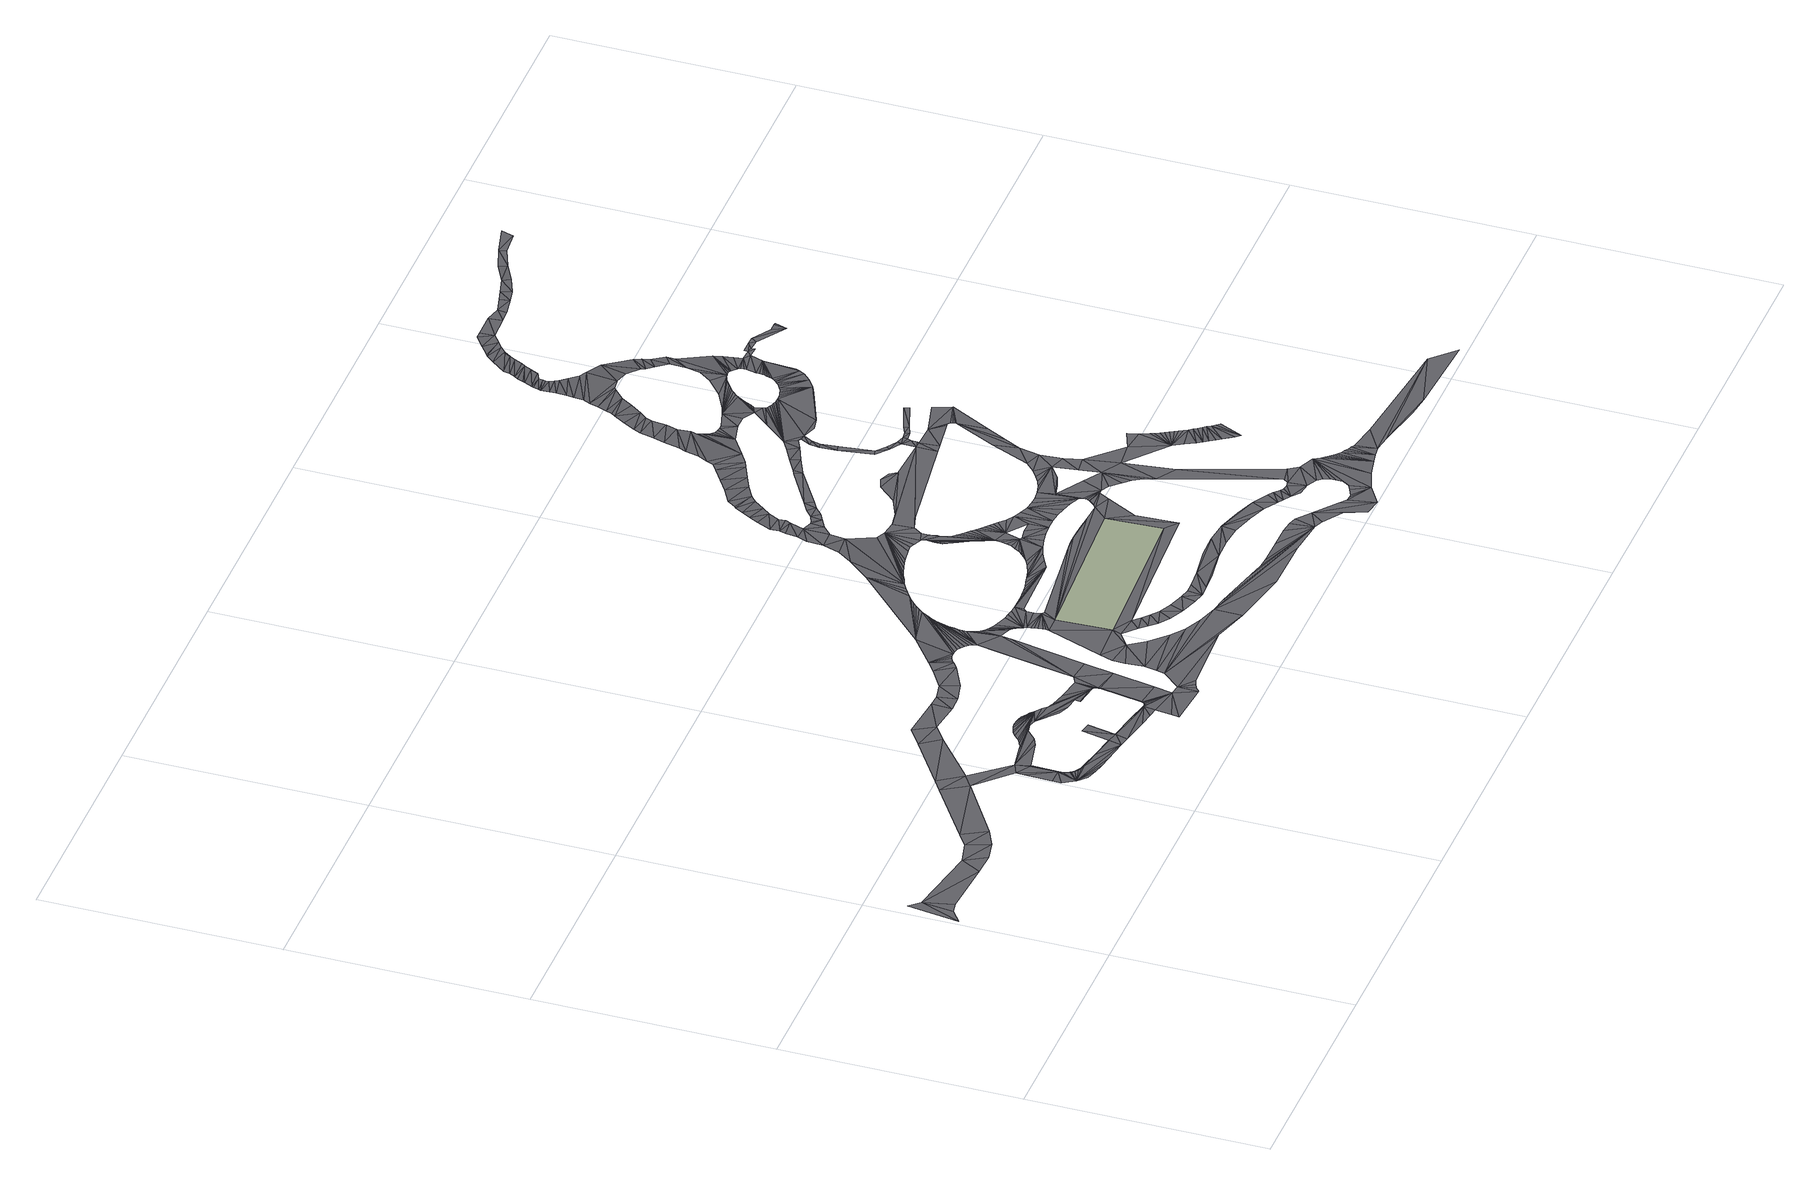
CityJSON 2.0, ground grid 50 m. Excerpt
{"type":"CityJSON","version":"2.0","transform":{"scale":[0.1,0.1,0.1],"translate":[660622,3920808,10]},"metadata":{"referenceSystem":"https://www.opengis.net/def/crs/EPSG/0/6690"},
"CityObjects":{
"road1":{"type":"Road","attributes":{"function":"1","TrackAttribute.adminType":"3"},"geometry":[{"type":"MultiSurface","lod":"3","boundaries":[[[0,1,2]],[[3,2,1]]],"semantics":{"surfaces":[{"type":"TrafficArea","function":"2000"}],"values":[0,0]}}]},
"road2":{"type":"Road","attributes":{"function":"1","TrackAttribute.adminType":"3"},"geometry":[{"type":"MultiSurface","lod":"3","boundaries":[[[4,2,3]]],"semantics":{"surfaces":[{"type":"TrafficArea","function":"2000"}],"values":[0]}}]},
"road3":{"type":"Road","attributes":{"function":"1","TrackAttribute.adminType":"3"},"geometry":[{"type":"MultiSurface","lod":"3","boundaries":[[[4,3,5]],[[3,6,5]],[[6,7,5]],[[7,8,5]],[[8,9,5]],[[10,11,9]],[[11,12,9]],[[12,13,9]],[[13,14,9]],[[14,15,9]],[[15,16,9]],[[16,17,9]],[[17,18,9]],[[18,19,9]],[[19,20,9]],[[20,21,9]],[[21,22,9]],[[5,9,22]],[[23,24,14]],[[24,15,14]]],"semantics":{"surfaces":[{"type":"TrafficArea","function":"2000"}],"values":[0,0,0,0,0,0,0,0,0,0,0,0,0,0,0,0,0,0,0,0]}}]},
"road4":{"type":"Road","attributes":{"function":"1","TrackAttribute.adminType":"3"},"geometry":[{"type":"MultiSurface","lod":"3","boundaries":[[[25,26,21]],[[27,28,25]],[[29,30,27]],[[31,32,29]],[[33,31,4]],[[5,33,34]],[[35,36,5]],[[21,35,22]],[[20,26,21]],[[19,37,20]],[[18,38,19]],[[17,39,18]],[[16,40,17]],[[41,42,16]],[[43,41,15]],[[24,44,43]],[[23,45,24]],[[24,46,23]],[[43,45,24]],[[47,44,43]],[[48,49,47]],[[50,51,48]],[[52,53,50]],[[54,55,52]],[[21,26,56]],[[31,33,32]],[[33,36,32]],[[36,35,32]],[[37,38,26]],[[41,44,42]],[[44,45,42]],[[44,49,45]],[[49,51,45]],[[54,56,57]],[[32,35,30]],[[45,51,42]],[[51,53,42]],[[30,35,28]],[[35,26,28]],[[42,53,40]],[[53,55,40]],[[40,55,39]],[[55,57,39]],[[26,38,56]],[[39,57,38]],[[38,57,56]],[[34,4,5]],[[28,26,25]],[[30,28,27]],[[32,30,29]],[[4,31,29]],[[34,33,4]],[[36,33,5]],[[22,35,5]],[[26,35,21]],[[37,26,20]],[[38,37,19]],[[39,38,18]],[[40,39,17]],[[42,40,16]],[[15,41,16]],[[44,41,43]],[[45,44,24]],[[46,45,23]],[[45,46,24]],[[44,45,43]],[[49,44,47]],[[51,49,48]],[[53,51,50]],[[55,53,52]],[[57,55,54]],[[43,15,24]]],"semantics":{"surfaces":[{"type":"AuxiliaryTrafficArea","function":"2000"}],"values":[0,0,0,0,0,0,0,0,0,0,0,0,0,0,0,0,0,0,0,0,0,0,0,0,0,0,0,0,0,0,0,0,0,0,0,0,0,0,0,0,0,0,0,0,0,0,0,0,0,0,0,0,0,0,0,0,0,0,0,0,0,0,0,0,0,0,0,0,0,0,0,0]}}]},
"road5":{"type":"Road","attributes":{"function":"1","TrackAttribute.adminType":"3"},"geometry":[{"type":"MultiSurface","lod":"3","boundaries":[[[58,23,14]],[[59,58,14]]],"semantics":{"surfaces":[{"type":"TrafficArea","function":"2000"}],"values":[0,0]}}]},
"road6":{"type":"Road","attributes":{"function":"1","TrackAttribute.adminType":"3"},"geometry":[{"type":"MultiSurface","lod":"3","boundaries":[[[60,23,58]],[[61,62,58]],[[62,60,58]]],"semantics":{"surfaces":[{"type":"TrafficArea","function":"2000"}],"values":[0,0,0]}}]},
"road7":{"type":"Road","attributes":{"function":"1","TrackAttribute.adminType":"3"},"geometry":[{"type":"MultiSurface","lod":"3","boundaries":[[[63,2,29]],[[64,65,66]],[[65,67,66]],[[68,69,67]],[[69,70,67]],[[71,72,73]],[[74,75,76]],[[75,77,76]],[[77,78,76]],[[78,79,76]],[[79,80,76]],[[80,81,76]],[[81,82,76]],[[82,83,76]],[[83,84,76]],[[84,85,76]],[[85,86,76]],[[86,87,76]],[[87,88,76]],[[88,89,76]],[[89,2,76]],[[67,70,66]],[[73,72,90]],[[90,72,91]],[[91,72,92]],[[72,93,92]],[[93,94,92]],[[94,95,92]],[[95,96,92]],[[92,96,70]],[[70,96,66]],[[96,97,66]],[[97,76,66]],[[66,76,98]],[[76,2,98]],[[99,2,100]],[[63,100,2]],[[98,2,99]],[[29,2,4]]],"semantics":{"surfaces":[{"type":"TrafficArea","function":"2000"}],"values":[0,0,0,0,0,0,0,0,0,0,0,0,0,0,0,0,0,0,0,0,0,0,0,0,0,0,0,0,0,0,0,0,0,0,0,0,0,0,0]}}]},
"road8":{"type":"Road","attributes":{"function":"1","TrackAttribute.adminType":"3"},"geometry":[{"type":"MultiSurface","lod":"3","boundaries":[[[101,58,59]],[[102,101,103]],[[103,101,104]],[[104,101,59]]],"semantics":{"surfaces":[{"type":"TrafficArea","function":"2000"}],"values":[0,0,0,0]}}]},
"road9":{"type":"Road","attributes":{"function":"1","TrackAttribute.adminType":"3"},"geometry":[{"type":"MultiSurface","lod":"3","boundaries":[[[61,105,106]],[[106,107,108]],[[109,108,110]],[[61,106,109]],[[101,105,111]],[[105,58,111]],[[58,105,61]],[[105,107,106]],[[106,108,109]],[[107,105,101]],[[111,58,101]]],"semantics":{"surfaces":[{"type":"AuxiliaryTrafficArea","function":"2000"}],"values":[0,0,0,0,0,0,0,0,0,0,0]}}]},
"road10":{"type":"Road","attributes":{"function":"1","TrackAttribute.adminType":"3"},"geometry":[{"type":"MultiSurface","lod":"3","boundaries":[[[112,113,114]],[[115,112,116]],[[117,115,118]],[[119,117,120]],[[108,119,121]],[[121,107,101]],[[120,119,121]],[[122,117,120]],[[116,123,122]],[[124,112,116]],[[108,107,119]],[[123,112,117]],[[125,113,112]],[[117,112,115]],[[116,112,114]],[[118,115,116]],[[120,117,118]],[[110,108,121]],[[119,107,121]],[[123,117,122]],[[112,123,116]],[[125,112,124]]],"semantics":{"surfaces":[{"type":"AuxiliaryTrafficArea","function":"2000"}],"values":[0,0,0,0,0,0,0,0,0,0,0,0,0,0,0,0,0,0,0,0,0,0]}}]},
"road11":{"type":"Road","attributes":{"function":"1","TrackAttribute.adminType":"3"},"geometry":[{"type":"MultiSurface","lod":"3","boundaries":[[[101,102,126]],[[127,124,126]],[[124,116,126]],[[116,122,126]],[[122,120,126]],[[120,121,126]],[[121,101,126]]],"semantics":{"surfaces":[{"type":"TrafficArea","function":"2000"}],"values":[0,0,0,0,0,0,0]}}]},
"road12":{"type":"Road","attributes":{"function":"1","TrackAttribute.adminType":"3"},"geometry":[{"type":"MultiSurface","lod":"3","boundaries":[[[128,129,73]],[[91,128,90]],[[92,130,91]],[[70,131,92]],[[69,132,70]],[[70,133,69]],[[134,135,70]],[[136,134,137]],[[138,136,139]],[[140,138,141]],[[142,133,68]],[[133,142,69]],[[133,69,68]],[[128,130,129]],[[132,133,131]],[[133,135,131]],[[135,134,131]],[[134,136,131]],[[131,136,130]],[[136,138,130]],[[130,138,129]],[[138,143,129]],[[90,128,73]],[[130,128,91]],[[131,130,92]],[[132,131,70]],[[133,132,69]],[[135,133,70]],[[137,134,70]],[[139,136,137]],[[141,138,139]],[[143,138,140]]],"semantics":{"surfaces":[{"type":"AuxiliaryTrafficArea","function":"2000"}],"values":[0,0,0,0,0,0,0,0,0,0,0,0,0,0,0,0,0,0,0,0,0,0,0,0,0,0,0,0,0,0,0,0]}}]},
"road13":{"type":"Road","attributes":{"function":"1","TrackAttribute.adminType":"3"},"geometry":[{"type":"MultiSurface","lod":"3","boundaries":[[[114,144,145]],[[145,125,124]],[[129,144,145]],[[145,143,140]],[[144,113,143]],[[129,143,144]],[[113,144,114]],[[144,125,145]],[[73,129,145]],[[144,143,145]],[[144,113,125]]],"semantics":{"surfaces":[{"type":"AuxiliaryTrafficArea","function":"2000"}],"values":[0,0,0,0,0,0,0,0,0,0,0]}}]},
"road14":{"type":"Road","attributes":{"function":"1","TrackAttribute.adminType":"3"},"geometry":[{"type":"MultiSurface","lod":"3","boundaries":[[[146,147,148]],[[148,149,150]],[[150,151,152]],[[153,154,155]],[[156,157,153]],[[152,1,158]],[[158,0,156]],[[154,159,160]],[[159,161,162]],[[161,163,164]],[[164,165,166]],[[165,167,166]],[[167,168,169]],[[170,171,172]],[[173,174,175]],[[175,176,177]],[[176,178,177]],[[179,180,181]],[[182,183,184]],[[183,185,184]],[[186,187,188]],[[189,190,191]],[[192,186,188]],[[193,194,192]],[[180,183,181]],[[195,180,179]],[[178,195,196]],[[197,173,198]],[[198,199,197]],[[200,201,170]],[[168,202,169]],[[202,203,169]],[[203,204,169]],[[205,198,173]],[[182,181,183]],[[189,188,187]],[[193,184,185]],[[206,177,178]],[[169,166,167]],[[172,171,197]],[[207,208,209]],[[210,211,212]],[[208,210,209]],[[213,214,207]],[[215,216,213]],[[217,209,210]],[[218,219,220]],[[219,212,220]],[[211,220,212]],[[221,218,222]],[[218,220,222]],[[222,223,221]],[[215,224,225]],[[224,226,225]],[[227,225,226]],[[221,223,228]],[[201,229,170]],[[191,190,227]],[[230,229,231]],[[232,230,231]],[[233,234,231]],[[234,232,231]],[[204,235,233]],[[235,236,233]],[[236,237,233]],[[237,238,233]],[[238,239,233]],[[239,234,233]],[[231,229,201]],[[240,241,146]],[[241,242,146]],[[242,243,146]],[[243,147,146]],[[147,244,148]],[[244,149,148]],[[149,151,150]],[[157,154,153]],[[0,157,156]],[[151,1,152]],[[1,0,158]],[[155,154,160]],[[160,159,162]],[[162,161,164]],[[163,165,164]],[[200,170,172]],[[205,173,175]],[[174,176,175]],[[187,190,189]],[[194,186,192]],[[185,194,193]],[[196,195,179]],[[206,178,196]],[[199,172,197]],[[214,208,207]],[[217,210,212]],[[216,214,213]],[[225,216,215]],[[226,245,227]],[[245,191,227]],[[169,204,233]]],"semantics":{"surfaces":[{"type":"TrafficArea","function":"1000"}],"values":[0,0,0,0,0,0,0,0,0,0,0,0,0,0,0,0,0,0,0,0,0,0,0,0,0,0,0,0,0,0,0,0,0,0,0,0,0,0,0,0,0,0,0,0,0,0,0,0,0,0,0,0,0,0,0,0,0,0,0,0,0,0,0,0,0,0,0,0,0,0,0,0,0,0,0,0,0,0,0,0,0,0,0,0,0,0,0,0,0,0,0,0,0,0,0,0,0,0,0,0]}}]},
"road15":{"type":"Road","attributes":{"function":"1","TrackAttribute.adminType":"3"},"geometry":[{"type":"MultiSurface","lod":"3","boundaries":[[[246,247,248]],[[247,71,248]],[[127,249,145]],[[71,250,248]],[[145,249,73]],[[251,71,249]],[[249,71,73]],[[124,127,145]],[[251,252,71]],[[253,250,252]],[[252,250,71]]],"semantics":{"surfaces":[{"type":"TrafficArea","function":"2000"}],"values":[0,0,0,0,0,0,0,0,0,0,0]}}]},
"road16":{"type":"Road","attributes":{"function":"1","TrackAttribute.adminType":"3"},"geometry":[{"type":"MultiSurface","lod":"3","boundaries":[[[254,255,250]],[[255,256,250]],[[254,250,257]],[[250,256,248]]],"semantics":{"surfaces":[{"type":"TrafficArea","function":"2000"}],"values":[0,0,0,0]}}]},
"road17":{"type":"Road","attributes":{"function":"1","TrackAttribute.adminType":"3"},"geometry":[{"type":"MultiSurface","lod":"3","boundaries":[[[258,259,260]],[[261,262,263]],[[263,262,264]],[[262,265,264]],[[265,248,264]],[[264,248,266]],[[266,248,267]],[[267,248,268]],[[248,259,268]],[[263,235,204]],[[269,263,270]],[[204,270,263]],[[256,271,248]],[[271,260,248]],[[260,259,248]],[[261,263,272]],[[272,263,269]]],"semantics":{"surfaces":[{"type":"TrafficArea","function":"2000"}],"values":[0,0,0,0,0,0,0,0,0,0,0,0,0,0,0,0,0]}}]},
"road18":{"type":"Road","attributes":{"function":"1","TrackAttribute.adminType":"3"},"geometry":[{"type":"MultiSurface","lod":"3","boundaries":[[[273,274,275]],[[276,274,273]],[[274,277,275]]],"semantics":{"surfaces":[{"type":"TrafficArea","function":"2000"}],"values":[0,0,0]}}]},
"road19":{"type":"Road","attributes":{"function":"1","TrackAttribute.adminType":"3"},"geometry":[{"type":"MultiSurface","lod":"3","boundaries":[[[274,278,279]],[[277,274,279]]],"semantics":{"surfaces":[{"type":"TrafficArea","function":"2000"}],"values":[0,0]}}]},
"road20":{"type":"Road","attributes":{"function":"1","TrackAttribute.adminType":"3"},"geometry":[{"type":"MultiSurface","lod":"3","boundaries":[[[280,281,282]],[[281,283,282]],[[283,257,282]],[[250,284,257]],[[285,286,287]],[[286,288,287]],[[288,281,287]],[[280,289,281]],[[289,287,281]],[[282,257,284]]],"semantics":{"surfaces":[{"type":"TrafficArea","function":"2000"}],"values":[0,0,0,0,0,0,0,0,0,0]}}]},
"road21":{"type":"Road","attributes":{"function":"1","TrackAttribute.adminType":"3"},"geometry":[{"type":"MultiSurface","lod":"3","boundaries":[[[290,291,292]],[[293,291,278]],[[278,291,279]],[[279,291,294]],[[294,291,290]]],"semantics":{"surfaces":[{"type":"TrafficArea","function":"2000"}],"values":[0,0,0,0,0]}}]},
"road22":{"type":"Road","attributes":{"function":"1","TrackAttribute.adminType":"3"},"geometry":[{"type":"MultiSurface","lod":"3","boundaries":[[[292,291,295]],[[295,291,296]],[[296,291,297]],[[291,298,297]],[[298,299,297]],[[297,299,287]]],"semantics":{"surfaces":[{"type":"TrafficArea","function":"2000"}],"values":[0,0,0,0,0,0]}}]},
"road23":{"type":"Road","attributes":{"function":"1","TrackAttribute.adminType":"3"},"geometry":[{"type":"MultiSurface","lod":"3","boundaries":[[[299,300,301]],[[301,302,287]],[[302,303,287]],[[303,285,287]],[[287,299,301]]],"semantics":{"surfaces":[{"type":"TrafficArea","function":"2000"}],"values":[0,0,0,0,0]}}]},
"road24":{"type":"Road","attributes":{"function":"1","TrackAttribute.adminType":"3"},"geometry":[{"type":"MultiSurface","lod":"3","boundaries":[[[304,305,306]],[[307,308,305]],[[308,309,305]],[[309,310,305]],[[310,311,305]],[[305,311,306]],[[306,311,312]],[[312,311,313]],[[307,314,308]],[[314,315,308]],[[315,316,308]],[[316,317,308]],[[317,318,308]],[[318,301,308]],[[300,308,301]]],"semantics":{"surfaces":[{"type":"TrafficArea","function":"2000"}],"values":[0,0,0,0,0,0,0,0,0,0,0,0,0,0,0]}}]},
"road25":{"type":"Road","attributes":{"function":"1","TrackAttribute.adminType":"3"},"geometry":[{"type":"MultiSurface","lod":"3","boundaries":[[[319,278,274,320]]],"semantics":{"surfaces":[{"type":"AuxiliaryTrafficArea","function":"3000"}],"values":[0]}}]},
"road26":{"type":"Road","attributes":{"function":"1","TrackAttribute.adminType":"3"},"geometry":[{"type":"MultiSurface","lod":"3","boundaries":[[[320,274,276]],[[321,320,276]],[[320,321,319]],[[321,322,319]]],"semantics":{"surfaces":[{"type":"TrafficArea","function":"2000"}],"values":[0,0,0,0]}}]},
"road27":{"type":"Road","attributes":{"function":"1","TrackAttribute.adminType":"3"},"geometry":[{"type":"MultiSurface","lod":"3","boundaries":[[[319,323,278]],[[323,324,278]],[[325,326,324]],[[327,328,326]],[[326,328,324]],[[324,328,278]],[[329,330,328]],[[328,330,278]],[[330,293,278]]],"semantics":{"surfaces":[{"type":"TrafficArea","function":"2000"}],"values":[0,0,0,0,0,0,0,0,0]}}]},
"road28":{"type":"Road","attributes":{"function":"1","TrackAttribute.adminType":"3"},"geometry":[{"type":"MultiSurface","lod":"3","boundaries":[[[331,332,333]],[[333,332,334]],[[334,332,335]],[[335,332,336]],[[336,332,337]],[[337,332,338]],[[338,332,339]],[[339,332,340]],[[340,332,341]],[[341,332,229]],[[332,342,229]],[[170,229,342]]],"semantics":{"surfaces":[{"type":"TrafficArea","function":"2000"}],"values":[0,0,0,0,0,0,0,0,0,0,0,0]}}]},
"road29":{"type":"Road","attributes":{"function":"1","TrackAttribute.adminType":"3"},"geometry":[{"type":"MultiSurface","lod":"3","boundaries":[[[343,344,345]],[[346,347,348]],[[276,349,350]],[[351,352,353]],[[354,355,356]],[[357,358,359]],[[356,355,343]],[[355,360,343]],[[360,344,343]],[[361,362,363]],[[345,344,364]],[[364,344,362]],[[344,365,362]],[[366,367,365]],[[365,367,362]],[[362,367,363]],[[363,367,348]],[[367,346,348]],[[273,349,276]],[[349,351,350]],[[350,351,353]],[[353,352,354]],[[352,368,354]],[[368,355,354]],[[369,348,370]],[[347,371,348]],[[371,372,348]],[[348,372,370]],[[372,373,370]],[[370,373,374]],[[374,373,375]],[[373,376,375]],[[375,376,377]],[[376,378,377]],[[377,378,379]],[[379,378,357]],[[380,358,378]],[[378,358,357]]],"semantics":{"surfaces":[{"type":"TrafficArea","function":"2000"}],"values":[0,0,0,0,0,0,0,0,0,0,0,0,0,0,0,0,0,0,0,0,0,0,0,0,0,0,0,0,0,0,0,0,0,0,0,0,0,0]}}]},
"road30":{"type":"Road","attributes":{"function":"1","TrackAttribute.adminType":"3"},"geometry":[{"type":"MultiSurface","lod":"3","boundaries":[[[311,381,313]],[[313,381,382]],[[382,381,383]],[[383,381,384]],[[384,381,385]],[[385,381,386]]],"semantics":{"surfaces":[{"type":"TrafficArea","function":"2000"}],"values":[0,0,0,0,0,0]}}]},
"road31":{"type":"Road","attributes":{"function":"1","TrackAttribute.adminType":"3"},"geometry":[{"type":"MultiSurface","lod":"3","boundaries":[[[387,388,381]],[[386,381,389]],[[389,381,390]],[[390,381,388]]],"semantics":{"surfaces":[{"type":"TrafficArea","function":"2000"}],"values":[0,0,0,0]}}]},
"road32":{"type":"Road","attributes":{"function":"1","TrackAttribute.adminType":"3"},"geometry":[{"type":"MultiSurface","lod":"3","boundaries":[[[391,392,393]],[[392,394,393]],[[394,395,393]],[[395,396,393]],[[396,397,393]],[[397,398,393]],[[398,399,393]],[[399,400,393]],[[400,401,393]],[[401,388,393]],[[402,403,404]],[[403,405,404]],[[393,388,406]],[[331,404,405]],[[407,388,408]],[[409,331,405]],[[388,404,406]],[[406,404,331]],[[404,388,410]],[[410,388,411]],[[411,388,412]],[[412,388,413]],[[413,388,407]]],"semantics":{"surfaces":[{"type":"TrafficArea","function":"2000"}],"values":[0,0,0,0,0,0,0,0,0,0,0,0,0,0,0,0,0,0,0,0,0,0,0]}}]},
"road33":{"type":"Road","attributes":{"function":"1","TrackAttribute.adminType":"3"},"geometry":[{"type":"MultiSurface","lod":"3","boundaries":[[[414,332,415]],[[415,332,409]],[[332,331,409]]],"semantics":{"surfaces":[{"type":"TrafficArea","function":"2000"}],"values":[0,0,0]}}]},
"road34":{"type":"Road","attributes":{"function":"1","TrackAttribute.adminType":"3"},"geometry":[{"type":"MultiSurface","lod":"3","boundaries":[[[416,417,387]],[[417,418,387]],[[418,408,387]],[[408,388,387]]],"semantics":{"surfaces":[{"type":"TrafficArea","function":"2000"}],"values":[0,0,0,0]}}]},
"road35":{"type":"Road","attributes":{"function":"1","TrackAttribute.adminType":"3"},"geometry":[{"type":"MultiSurface","lod":"3","boundaries":[[[419,420,421]],[[422,423,421]],[[424,425,426]],[[425,427,426]],[[428,424,429]],[[430,431,432]],[[433,434,435]],[[436,431,437]],[[275,438,439]],[[423,440,421]],[[437,441,436]],[[441,442,436]],[[442,443,436]],[[443,435,436]],[[434,436,435]],[[444,437,431]],[[441,445,442]],[[445,446,442]],[[446,447,442]],[[448,449,447]],[[449,450,447]],[[450,451,447]],[[451,452,447]],[[452,453,447]],[[453,454,447]],[[454,455,447]],[[455,442,447]],[[456,457,458]],[[457,459,458]],[[459,460,458]],[[460,461,458]],[[448,447,462]],[[447,463,462]],[[463,464,462]],[[464,465,462]],[[465,466,462]],[[440,458,467]],[[458,461,467]],[[461,468,467]],[[468,469,467]],[[469,470,467]],[[470,471,467]],[[462,466,472]],[[467,471,466]],[[472,466,471]],[[277,473,275]],[[474,126,102]],[[426,419,421]],[[420,475,421]],[[475,476,421]],[[476,422,421]],[[429,424,426]],[[419,426,427]],[[477,478,479]],[[480,481,478]],[[478,481,479]],[[479,481,429]],[[481,482,429]],[[482,428,429]],[[444,431,483]],[[483,431,430]],[[439,438,433]],[[438,434,433]],[[473,484,275]],[[484,438,275]],[[458,440,423]],[[431,126,432]],[[432,126,485]],[[485,126,474]]],"semantics":{"surfaces":[{"type":"TrafficArea","function":"2000"}],"values":[0,0,0,0,0,0,0,0,0,0,0,0,0,0,0,0,0,0,0,0,0,0,0,0,0,0,0,0,0,0,0,0,0,0,0,0,0,0,0,0,0,0,0,0,0,0,0,0,0,0,0,0,0,0,0,0,0,0,0,0,0,0,0,0,0,0,0,0,0]}}]},
"road36":{"type":"Road","attributes":{"function":"1","TrackAttribute.adminType":"3"},"geometry":[{"type":"MultiSurface","lod":"3","boundaries":[[[322,486,319]],[[486,323,319]]],"semantics":{"surfaces":[{"type":"TrafficArea","function":"2000"}],"values":[0,0]}}]},
"road37":{"type":"Road","attributes":{"function":"1","TrackAttribute.adminType":"3"},"geometry":[{"type":"MultiSurface","lod":"3","boundaries":[[[487,488,489]],[[490,487,489]],[[491,488,387]],[[488,492,387]],[[492,493,387]],[[493,494,387]],[[494,416,387]],[[491,495,496]],[[495,497,496]],[[381,311,497]],[[311,498,497]],[[498,499,497]],[[499,496,497]],[[491,496,488]],[[496,489,488]],[[500,501,490]],[[501,502,490]],[[502,503,490]],[[504,505,506]],[[505,507,506]],[[490,503,508]],[[503,509,508]],[[508,509,510]],[[510,509,511]],[[509,512,511]],[[512,506,511]],[[506,507,511]],[[513,511,507]],[[514,507,515]],[[500,490,489]],[[513,507,516]],[[516,507,514]]],"semantics":{"surfaces":[{"type":"TrafficArea","function":"2000"}],"values":[0,0,0,0,0,0,0,0,0,0,0,0,0,0,0,0,0,0,0,0,0,0,0,0,0,0,0,0,0,0,0,0]}}]},
"road38":{"type":"Road","attributes":{"function":"1","TrackAttribute.adminType":"3"},"geometry":[{"type":"MultiSurface","lod":"3","boundaries":[[[517,518,519]],[[323,520,518]],[[518,520,519]],[[520,521,519]],[[519,521,522]],[[522,521,523]],[[523,521,512]],[[520,323,486]]],"semantics":{"surfaces":[{"type":"TrafficArea","function":"2000"}],"values":[0,0,0,0,0,0,0,0]}}]},
"road39":{"type":"Road","attributes":{"function":"1","TrackAttribute.adminType":"3"},"geometry":[{"type":"MultiSurface","lod":"3","boundaries":[[[524,525,526]],[[527,528,529]],[[530,531,527]],[[197,532,533]],[[533,530,534]],[[535,536,537]],[[538,535,539]],[[540,541,538]],[[540,542,526]],[[528,525,524]],[[542,524,526]],[[531,528,527]],[[534,530,527]],[[171,532,197]],[[532,530,533]],[[539,535,537]],[[541,535,538]],[[526,541,540]],[[529,528,524]]],"semantics":{"surfaces":[{"type":"TrafficArea","function":"2000"}],"values":[0,0,0,0,0,0,0,0,0,0,0,0,0,0,0,0,0,0,0]}}]},
"road40":{"type":"Road","attributes":{"function":"1","TrackAttribute.adminType":"3"},"geometry":[{"type":"MultiSurface","lod":"3","boundaries":[[[543,544,545]],[[546,547,548]],[[547,549,548]],[[549,550,548]],[[550,551,548]],[[548,551,544]],[[551,414,544]],[[544,414,415]],[[415,545,544]]],"semantics":{"surfaces":[{"type":"TrafficArea","function":"2000"}],"values":[0,0,0,0,0,0,0,0,0]}}]},
"road41":{"type":"Road","attributes":{"function":"1","TrackAttribute.adminType":"3"},"geometry":[{"type":"MultiSurface","lod":"3","boundaries":[[[521,506,512]],[[506,521,552]]],"semantics":{"surfaces":[{"type":"TrafficArea","function":"2000"}],"values":[0,0]}}]},
"road42":{"type":"Road","attributes":{"function":"1","TrackAttribute.adminType":"3"},"geometry":[{"type":"MultiSurface","lod":"3","boundaries":[[[553,554,555]],[[554,556,555]],[[553,557,554]],[[552,521,554]],[[521,558,554]],[[558,556,554]]],"semantics":{"surfaces":[{"type":"TrafficArea","function":"2000"}],"values":[0,0,0,0,0,0]}}]},
"road43":{"type":"Road","attributes":{"function":"1","TrackAttribute.adminType":"3"},"geometry":[{"type":"MultiSurface","lod":"3","boundaries":[[[559,560,561]],[[561,560,557]]],"semantics":{"surfaces":[{"type":"TrafficArea","function":"2000"}],"values":[0,0]}}]},
"road44":{"type":"Road","attributes":{"function":"1","TrackAttribute.adminType":"3"},"geometry":[{"type":"MultiSurface","lod":"3","boundaries":[[[557,562,554]],[[563,554,562]],[[564,554,563]],[[562,557,560]]],"semantics":{"surfaces":[{"type":"TrafficArea","function":"2000"}],"values":[0,0,0,0]}}]},
"road45":{"type":"Road","attributes":{"function":"1","TrackAttribute.adminType":"3"},"geometry":[{"type":"MultiSurface","lod":"3","boundaries":[[[358,565,566]],[[359,559,561]],[[566,565,458]],[[565,456,458]],[[559,359,566]],[[359,358,566]]],"semantics":{"surfaces":[{"type":"TrafficArea","function":"2000"}],"values":[0,0,0,0,0,0]}}]},
"road46":{"type":"Road","attributes":{"function":"1","TrackAttribute.adminType":"3"},"geometry":[{"type":"MultiSurface","lod":"3","boundaries":[[[515,507,567]],[[568,567,507]],[[515,567,569]]],"semantics":{"surfaces":[{"type":"TrafficArea","function":"2000"}],"values":[0,0,0]}}]},
"road47":{"type":"Road","attributes":{"function":"1","TrackAttribute.adminType":"3"},"geometry":[{"type":"MultiSurface","lod":"3","boundaries":[[[568,564,563]],[[507,564,568]]],"semantics":{"surfaces":[{"type":"TrafficArea","function":"2000"}],"values":[0,0]}}]},
"road48":{"type":"Road","attributes":{"function":"1","TrackAttribute.adminType":"3"},"geometry":[{"type":"MultiSurface","lod":"3","boundaries":[[[570,571,572]],[[572,571,573]],[[571,574,573]],[[574,575,573]],[[190,576,577]],[[578,579,576]],[[579,580,576]],[[580,581,576]],[[581,577,576]],[[582,190,577]],[[578,576,570]],[[576,571,570]],[[227,190,583]],[[583,190,582]]],"semantics":{"surfaces":[{"type":"TrafficArea","function":"2000"}],"values":[0,0,0,0,0,0,0,0,0,0,0,0,0,0]}}]},
"road49":{"type":"Road","attributes":{"function":"1","TrackAttribute.adminType":"3"},"geometry":[{"type":"MultiSurface","lod":"3","boundaries":[[[584,585,562]],[[585,563,562]]],"semantics":{"surfaces":[{"type":"TrafficArea","function":"2000"}],"values":[0,0]}}]},
"road50":{"type":"Road","attributes":{"function":"1","TrackAttribute.adminType":"3"},"geometry":[{"type":"MultiSurface","lod":"3","boundaries":[[[586,587,588]],[[589,590,591]],[[592,589,593]],[[594,592,593]],[[586,595,594]],[[591,593,589]],[[596,591,590]],[[597,598,599]],[[587,598,597]],[[600,587,586]],[[595,592,594]],[[600,586,594]],[[588,587,597]]],"semantics":{"surfaces":[{"type":"TrafficArea","function":"2000"}],"values":[0,0,0,0,0,0,0,0,0,0,0,0,0]}}]},
"road51":{"type":"Road","attributes":{"function":"1","TrackAttribute.adminType":"3"},"geometry":[{"type":"MultiSurface","lod":"3","boundaries":[[[601,602,543]],[[602,544,543]]],"semantics":{"surfaces":[{"type":"TrafficArea","function":"2000"}],"values":[0,0]}}]},
"road52":{"type":"Road","attributes":{"function":"1","TrackAttribute.adminType":"3"},"geometry":[{"type":"MultiSurface","lod":"3","boundaries":[[[603,599,604]],[[599,544,604]],[[604,544,605]],[[605,544,602]]],"semantics":{"surfaces":[{"type":"TrafficArea","function":"2000"}],"values":[0,0,0,0]}}]},
"road53":{"type":"Road","attributes":{"function":"1","TrackAttribute.adminType":"3"},"geometry":[{"type":"MultiSurface","lod":"3","boundaries":[[[606,599,603]],[[597,599,606]]],"semantics":{"surfaces":[{"type":"TrafficArea","function":"2000"}],"values":[0,0]}}]},
"road54":{"type":"Road","attributes":{"function":"1","TrackAttribute.adminType":"3"},"geometry":[{"type":"MultiSurface","lod":"3","boundaries":[[[607,608,609]],[[608,537,609]],[[610,575,607]],[[575,608,607]]],"semantics":{"surfaces":[{"type":"TrafficArea","function":"2000"}],"values":[0,0,0,0]}}]},
"road55":{"type":"Road","attributes":{"function":"1","TrackAttribute.adminType":"3"},"geometry":[{"type":"MultiSurface","lod":"3","boundaries":[[[611,585,612]],[[612,585,584]],[[613,614,584]],[[614,615,584]],[[615,616,584]],[[616,617,584]],[[617,612,584]]],"semantics":{"surfaces":[{"type":"TrafficArea","function":"2000"}],"values":[0,0,0,0,0,0,0]}}]},
"road56":{"type":"Road","attributes":{"function":"1","TrackAttribute.adminType":"3"},"geometry":[{"type":"MultiSurface","lod":"3","boundaries":[[[618,619,620]],[[619,569,620]],[[569,567,620]],[[620,621,618]],[[621,622,618]],[[622,623,618]],[[624,625,623]],[[625,626,623]],[[618,623,626]]],"semantics":{"surfaces":[{"type":"TrafficArea","function":"2000"}],"values":[0,0,0,0,0,0,0,0,0]}}]},
"road57":{"type":"Road","attributes":{"function":"1","TrackAttribute.adminType":"3"},"geometry":[{"type":"MultiSurface","lod":"3","boundaries":[[[627,628,537]],[[628,629,537]],[[629,630,537]],[[630,631,537]],[[631,632,537]],[[632,633,537]],[[633,609,537]],[[627,537,590]],[[537,536,590]],[[596,590,536]]],"semantics":{"surfaces":[{"type":"TrafficArea","function":"2000"}],"values":[0,0,0,0,0,0,0,0,0,0]}}]},
"road58":{"type":"Road","attributes":{"function":"1","TrackAttribute.adminType":"3"},"geometry":[{"type":"MultiSurface","lod":"3","boundaries":[[[634,635,636]],[[635,637,636]],[[636,602,601]],[[634,636,601]]],"semantics":{"surfaces":[{"type":"TrafficArea","function":"2000"}],"values":[0,0,0,0]}}]},
"road59":{"type":"Road","attributes":{"function":"1","TrackAttribute.adminType":"3"},"geometry":[{"type":"MultiSurface","lod":"3","boundaries":[[[610,638,575]],[[638,639,575]],[[639,640,575]],[[640,641,575]],[[641,642,575]],[[575,642,573]]],"semantics":{"surfaces":[{"type":"TrafficArea","function":"2000"}],"values":[0,0,0,0,0,0]}}]},
"road60":{"type":"Road","attributes":{"function":"1","TrackAttribute.adminType":"3"},"geometry":[{"type":"MultiSurface","lod":"3","boundaries":[[[643,613,584]],[[644,645,584]],[[646,647,645]],[[648,649,650]],[[651,652,653]],[[652,654,653]],[[653,654,649]],[[649,654,650]],[[654,655,650]],[[650,655,656]],[[656,655,657]],[[655,658,657]],[[657,658,659]],[[658,660,659]],[[660,661,659]],[[659,661,647]],[[661,662,647]],[[647,662,645]],[[645,662,584]],[[662,663,584]],[[663,664,584]],[[664,643,584]]],"semantics":{"surfaces":[{"type":"TrafficArea","function":"2000"}],"values":[0,0,0,0,0,0,0,0,0,0,0,0,0,0,0,0,0,0,0,0,0,0]}}]},
"road61":{"type":"Road","attributes":{"function":"1","TrackAttribute.adminType":"3"},"geometry":[{"type":"MultiSurface","lod":"3","boundaries":[[[665,666,667]],[[667,668,669]],[[669,606,603]],[[670,665,667]],[[666,668,667]],[[668,606,669]]],"semantics":{"surfaces":[{"type":"TrafficArea","function":"2000"}],"values":[0,0,0,0,0,0]}}]},
"road62":{"type":"Road","attributes":{"function":"1","TrackAttribute.adminType":"3"},"geometry":[{"type":"MultiSurface","lod":"3","boundaries":[[[637,624,636]],[[636,624,623]],[[636,623,671]]],"semantics":{"surfaces":[{"type":"TrafficArea","function":"2000"}],"values":[0,0,0]}}]},
"road63":{"type":"Road","attributes":{"function":"1","TrackAttribute.adminType":"3"},"geometry":[{"type":"MultiSurface","lod":"3","boundaries":[[[672,673,674]],[[675,676,677]],[[676,678,677]],[[642,679,573]],[[679,680,573]],[[680,681,573]],[[681,682,573]],[[682,674,573]],[[674,673,573]],[[673,683,573]],[[683,684,573]],[[684,685,573]],[[677,678,685]],[[678,686,685]],[[686,573,685]]],"semantics":{"surfaces":[{"type":"TrafficArea","function":"2000"}],"values":[0,0,0,0,0,0,0,0,0,0,0,0,0,0,0]}}]},
"road64":{"type":"Road","attributes":{"function":"1","TrackAttribute.adminType":"3"},"geometry":[{"type":"MultiSurface","lod":"3","boundaries":[[[687,688,689]],[[690,691,692]],[[693,694,695]],[[696,694,697]],[[627,697,694]],[[698,697,590]],[[697,627,590]],[[699,700,688]],[[700,701,688]],[[701,702,688]],[[702,703,688]],[[703,704,688]],[[704,692,688]],[[692,691,688]],[[691,689,688]],[[705,699,688]],[[706,699,705]],[[694,707,695]],[[695,707,708]],[[708,707,709]],[[709,707,710]],[[707,711,710]],[[710,711,712]],[[711,691,712]],[[712,691,690]],[[627,694,713]],[[713,694,714]],[[714,694,715]],[[715,694,716]],[[716,694,693]]],"semantics":{"surfaces":[{"type":"TrafficArea","function":"2000"}],"values":[0,0,0,0,0,0,0,0,0,0,0,0,0,0,0,0,0,0,0,0,0,0,0,0,0,0,0,0,0,0]}}]},
"road65":{"type":"Road","attributes":{"function":"1","TrackAttribute.adminType":"3"},"geometry":[{"type":"MultiSurface","lod":"3","boundaries":[[[717,718,677]],[[718,719,677]],[[719,675,677]]],"semantics":{"surfaces":[{"type":"TrafficArea","function":"2000"}],"values":[0,0,0]}}]},
"road66":{"type":"Road","attributes":{"function":"1","TrackAttribute.adminType":"3"},"geometry":[{"type":"MultiSurface","lod":"3","boundaries":[[[720,721,722]],[[721,723,722]],[[724,725,717]],[[725,726,717]],[[726,723,717]],[[721,717,723]],[[724,717,677]],[[720,722,727]]],"semantics":{"surfaces":[{"type":"TrafficArea","function":"2000"}],"values":[0,0,0,0,0,0,0,0]}}]},
"road67":{"type":"Road","attributes":{"function":"1","TrackAttribute.adminType":"3"},"geometry":[{"type":"MultiSurface","lod":"3","boundaries":[[[728,706,727]],[[727,706,705]],[[729,728,727]],[[722,729,727]]],"semantics":{"surfaces":[{"type":"TrafficArea","function":"2000"}],"values":[0,0,0,0]}}]},
"road68":{"type":"Road","attributes":{"function":"1","TrackAttribute.adminType":"3"},"geometry":[{"type":"MultiSurface","lod":"3","boundaries":[[[730,731,732]],[[730,732,733]],[[734,735,736]],[[737,738,739]],[[740,730,741]],[[742,743,744]],[[745,746,747]],[[746,731,748]],[[749,750,745]],[[751,749,752]],[[753,751,754]],[[743,755,753]],[[756,757,758]],[[759,760,761]],[[762,740,763]],[[764,762,765]],[[766,764,767]],[[768,767,769]],[[770,768,771]],[[772,770,771]],[[773,772,774]],[[775,773,774]],[[735,776,775]],[[777,734,778]],[[779,777,778]],[[780,781,782]],[[783,780,784]],[[738,784,785]],[[739,738,785]],[[761,737,759]],[[760,756,761]],[[786,787,788]],[[788,789,790]],[[789,719,790]],[[718,790,719]],[[758,761,756]],[[228,223,759]],[[739,228,737]],[[228,759,737]],[[791,785,784]],[[782,791,780]],[[791,784,780]],[[792,782,781]],[[793,794,772]],[[794,774,772]],[[769,771,768]],[[795,769,767]],[[765,795,764]],[[795,767,764]],[[763,765,762]],[[741,796,740]],[[796,763,740]],[[786,758,757]],[[733,741,730]],[[797,736,735]],[[748,731,730]],[[798,743,742]],[[750,746,745]],[[747,746,748]],[[752,749,745]],[[754,751,752]],[[755,751,753]],[[744,743,753]],[[793,772,771]],[[799,773,776]],[[776,773,775]],[[797,735,775]],[[736,778,734]],[[781,779,792]],[[792,779,778]],[[757,787,786]],[[787,789,788]]],"semantics":{"surfaces":[{"type":"TrafficArea","function":"2000"}],"values":[0,0,0,0,0,0,0,0,0,0,0,0,0,0,0,0,0,0,0,0,0,0,0,0,0,0,0,0,0,0,0,0,0,0,0,0,0,0,0,0,0,0,0,0,0,0,0,0,0,0,0,0,0,0,0,0,0,0,0,0,0,0,0,0,0,0,0,0,0,0,0,0]}}]},
"road69":{"type":"Road","attributes":{"function":"1","TrackAttribute.adminType":"3"},"geometry":[{"type":"MultiSurface","lod":"3","boundaries":[[[800,801,802]],[[803,804,805]],[[806,802,807]],[[808,807,809]],[[809,807,801]],[[705,800,802]],[[809,805,808]],[[804,810,805]],[[810,808,805]],[[807,802,801]],[[727,705,802]]],"semantics":{"surfaces":[{"type":"TrafficArea","function":"2000"}],"values":[0,0,0,0,0,0,0,0,0,0,0]}}]}
},
"vertices":[
[459,450,16],[431,431,16],[524,373,16],[498,362,17],
[529,344,16],
[529,287,16],[498,344,16],[497,287,16],[497,269,16],[513,243,16],[532,227,15],[555,219,15],[577,215,15],[601,211,15],[653,202,15],[566,246,15],[555,248,16],[548,251,16],[541,256,16],[536,262,16],[535,264,16],[530,276,16],[529,282,16],[660,229,15],[607,239,15],
[530,282,16],[530,276,17],[530,287,16],[530,282,17],[530,343,16],[530,287,17],[529,344,17],[530,343,17],[529,343,17],[529,343,16],[529,282,17],[529,287,17],[535,264,17],[536,262,17],[541,256,17],[548,251,17],[566,246,16],[555,248,17],[584,243,15],[584,243,16],[607,239,16],[660,229,16],[567,247,15],[555,249,16],[567,247,16],[548,252,16],[555,249,17],[542,257,16],[548,252,17],[537,262,16],[542,257,17],[535,265,16],[537,262,17],
[683,223,15],[676,198,15],
[672,287,15],[683,224,15],[695,283,15],
[599,357,16],[717,349,13],[739,340,13],[674,384,14],[766,335,13],[765,324,13],[809,317,12],[813,316,12],[838,362,12],[823,354,12],[820,305,12],[697,402,14],[689,407,14],[705,395,14],[679,413,14],[670,416,14],[662,418,14],[649,418,15],[640,416,15],[631,413,15],[625,411,15],[616,405,15],[607,396,15],[603,392,15],[595,388,15],[587,384,15],[578,382,15],[820,308,12],[818,312,12],[816,315,12],[775,363,12],[743,370,13],[739,371,13],[729,376,13],[719,385,14],[657,389,15],[639,385,15],[618,366,15],
[790,203,13],[787,179,13],[766,182,13],[737,187,13],
[742,212,15],[742,213,15],[790,203,14],[790,204,14],[742,213,13],[790,204,13],[742,212,13],
[802,210,14],[802,212,14],[802,212,13],[800,207,14],[802,210,13],[798,205,14],[800,207,13],[794,203,14],[798,205,13],[794,203,13],[801,207,13],[801,207,14],[803,212,13],[803,212,14],
[850,167,13],[857,205,13],
[820,308,13],[820,305,14],[818,312,13],[816,315,14],[813,317,14],[809,317,14],[815,315,14],[813,316,14],[818,311,13],[815,315,12],[819,308,13],[818,311,12],[819,305,12],[819,308,12],[765,323,13],[819,305,14],
[819,302,14],[819,302,12],
[39,393,16],[171,322,16],[195,365,16],[263,329,16],[244,377,16],[302,348,16],[273,397,16],[528,570,16],[593,555,16],[567,597,16],[424,499,16],[557,530,16],[398,482,16],[658,546,16],[660,588,16],[693,547,16],[685,587,16],[734,556,16],[721,594,16],[789,583,16],[764,621,16],[802,593,16],[809,598,15],[788,639,16],[1119,922,16],[1118,953,19],[1080,952,19],[1118,1033,28],[1118,1043,31],[1082,1042,31],[1117,1057,31],[1081,1061,31],[1124,1078,34],[1104,1126,40],[1147,1114,40],[1111,1141,43],[1114,1145,43],[1156,1125,43],[1126,1162,43],[1179,1139,46],[1231,1163,52],[1242,1168,55],[1203,1214,52],[1216,1223,55],[1265,1183,55],[1221,1237,55],[1179,1196,49],[1156,1179,46],[1204,1150,49],[1134,1094,37],[1097,1108,37],[1119,1008,19],[1083,1006,25],[1082,988,19],[1073,919,16],[1056,890,13],[816,602,15],[824,604,14],[833,605,13],[1082,1030,28],[1090,1090,34],[1255,1385,64],[1302,1390,67],[1258,1398,67],[1309,1403,70],[1323,1426,73],[1280,1445,73],[1249,1355,64],[1300,1377,64],[1245,1333,61],[1296,1346,64],[1269,1422,70],[1286,1464,76],[1283,1452,75],[1336,1449,76],[1289,1482,79],[1353,1468,79],[1357,1472,80],[1238,1300,60],[1293,1324,61],[1235,1286,58],[1296,1297,60],[1292,1500,82],[1019,768,13],[1007,761,13],[1016,844,13],[996,754,13],[854,688,13],[985,746,13],[943,705,13],[950,714,13],[957,722,13],[965,730,13],[974,738,13],[20,415,16],[3,306,16],[31,327,16],[54,331,16],[220,320,16],[1229,1258,57],
[866,523,13],[851,439,13],[876,571,13],[873,293,13],[919,538,13],[885,356,13],[915,513,13],[917,528,13],
[917,588,13],[914,596,13],[912,605,13],[922,580,13],
[914,631,13],[916,643,13],[912,623,13],[863,592,13],[869,586,13],[937,695,13],[931,685,13],[873,579,13],[926,675,13],[922,665,13],[919,654,13],[849,602,13],[841,604,13],[912,614,13],[857,598,13],
[1000,323,13],[1007,342,13],[970,302,13],[1049,318,13],[922,338,13],
[1003,457,13],[967,456,13],
[952,518,13],[934,567,13],[948,524,13],[928,573,13],[943,529,13],[977,549,13],[950,559,13],[958,505,13],[942,563,13],[955,512,13],
[967,470,13],[1015,488,13],[966,478,13],[1019,484,13],[967,463,13],
[965,485,13],[963,492,13],[961,499,13],[1011,503,13],[1011,518,13],
[1017,525,13],[1018,544,13],[1004,545,13],[990,547,13],
[1128,556,13],[1115,553,13],[1135,558,13],[1101,550,13],[1160,529,13],[1179,540,13],[1199,550,13],[1220,557,13],[1154,566,13],[1165,572,13],[1087,547,13],[1074,545,13],[1060,544,13],[1046,544,13],[1032,544,13],
[1349,476,13],[1355,359,13],
[1381,337,13],[1376,425,13],
[1376,505,13],[1338,508,13],[1322,509,13],[1305,511,13],[1288,512,13],[1271,512,13],[1254,512,13],[1238,511,13],
[1165,785,13],[1165,858,13],[1148,793,13],[1138,797,13],[1124,797,13],[1097,793,13],[1084,791,13],[1070,787,13],[1057,783,13],[1045,779,13],[1032,773,13],[1147,867,13],
[1155,253,13],[1172,218,13],[1175,248,13],[1350,231,13],[1393,226,13],[1398,256,13],[1028,297,13],[1063,303,13],[1042,282,13],[1057,267,13],[1077,290,13],[1095,277,13],[1111,236,13],[1122,264,13],[1563,182,13],[1578,146,13],[1575,184,13],[1147,223,13],[1301,260,13],[1237,251,13],[1351,261,13],[1197,248,13],[1198,218,13],[1241,221,13],[1304,230,13],[1080,250,13],[1449,242,13],[1491,226,13],[1440,213,13],[1478,199,13],[1507,181,13],[1523,206,13],[1534,199,13],[1518,173,13],[1545,189,13],[1533,163,13],[1552,184,13],[1551,149,13],
[1232,608,13],[1175,578,13],[1184,586,13],[1192,595,13],[1198,605,13],[1204,615,13],
[1241,640,13],[1211,650,13],[1208,626,13],[1210,638,13],
[1167,758,13],[1167,742,13],[1169,770,13],[1173,733,13],[1183,715,13],[1187,706,13],[1192,697,13],[1196,688,13],[1200,678,13],[1204,669,13],[1208,659,13],[1190,761,13],[1187,775,13],[1190,755,13],[1187,777,13],[1170,777,13],[1225,705,13],[1232,698,13],[1187,792,13],[1197,734,13],[1204,726,13],[1211,719,13],[1218,712,13],
[1197,854,13],[1200,811,13],
[1254,677,13],[1247,684,13],[1239,691,13],
[1702,119,13],[1695,125,13],[1693,51,13],[1677,143,13],[1672,150,13],[1724,107,13],[1717,110,13],[1715,55,13],[1709,115,13],[1732,103,13],[1736,57,13],[879,128,14],[871,163,13],[869,120,14],[1028,232,13],[910,219,13],[1057,211,13],[905,201,13],[1058,145,13],[914,245,13],[994,267,13],[1655,43,13],[1134,122,13],[1135,180,13],[1094,194,13],[902,137,14],[1260,98,12],[1379,97,11],[1456,88,11],[1467,131,12],[1450,137,12],[1424,140,12],[1379,140,12],[1323,141,12],[1299,143,13],[1266,151,13],[1166,174,14],[1608,124,13],[1612,111,13],[1663,164,13],[1613,100,13],[1612,84,13],[1604,70,13],[1496,108,12],[1477,80,11],[1517,52,11],[1537,8,10],[1569,1,13],[1612,28,13],[1592,64,13],[1576,57,13],[1568,56,13],[1558,58,13],[1543,70,13],[913,310,13],[782,145,13],[1689,130,13],[1683,136,13],[1866,33,13],[1916,27,13],[1773,52,13],[2093,16,13],[2045,63,13],[1791,92,13],[889,133,14],[912,283,13],[780,128,13],
[1412,490,13],
[1314,634,13],[1298,642,13],[1308,568,13],[1332,628,13],[1284,608,13],[1283,652,13],[1269,664,13],[1262,671,13],[1259,608,13],[1285,568,13],[1236,604,13],[1242,563,13],[1263,566,13],[1330,565,13],[1351,560,13],[1372,554,13],[1393,545,13],[1420,597,13],[1446,606,13],[1393,591,13],[1475,627,13],[1350,625,13],[1395,541,13],[1368,624,13],[1386,626,13],[1397,537,13],[1404,630,13],[1436,646,13],[1451,657,13],[1421,637,13],
[1391,519,13],[1384,511,13],[1394,522,13],[1424,513,13],[1433,513,13],[1396,527,13],[1397,532,13],
[1200,1034,19],[1210,1017,19],[1289,1067,22],[1163,1008,19],[1192,1006,19],[1179,1021,19],[1159,983,19],[1175,991,19],[1139,972,19],[1140,1000,19],[1146,1001,19],[1356,1097,28],[1378,1107,29],[1364,1132,30],[1316,1103,25],[1344,1119,28],[1289,1087,23],[1325,1084,25],[1282,1083,22],
[1452,850,13],[1452,894,13],[1233,820,13],[1352,914,13],[1329,923,13],[1362,899,13],[1306,915,13],[1272,878,13],[1230,860,13],
[1451,555,13],
[1495,448,13],[1490,531,13],[1483,468,13],[1469,483,13],[1503,425,13],[1450,503,13],
[1616,199,13],[1546,399,13],[1582,193,13],
[1531,506,13],[1517,579,13],[1483,576,13],
[1599,135,13],[1631,178,13],
[1505,663,13],[1508,617,13],[1470,675,13],
[1331,1250,55],[1349,1220,55],[1339,1250,55],[1378,1261,55],[1377,1219,55],[1407,1206,52],[1306,1210,55],[1299,1272,58],[1323,1251,55],[1315,1254,56],[1308,1259,57],[1303,1265,58],[1296,1280,59],[1295,1289,59],
[1617,434,13],[1584,511,13],
[1414,964,13],[1428,940,13],[1434,948,13],[1389,1084,25],[1394,1101,30],[1377,1084,25],[1393,1069,19],[1381,1066,19],[1388,1032,16],[1400,1034,16],[1382,1102,29],[1456,933,13],[1452,924,13],[1452,923,13],[1403,961,13],
[1470,853,13],[1467,893,13],
[1472,918,13],[1468,911,13],[1468,897,13],
[1473,928,13],
[1433,1198,46],[1389,1175,43],[1439,1195,43],[1421,1212,52],
[1626,528,13],[1632,506,13],[1657,452,13],[1652,460,13],[1648,468,13],[1644,477,13],[1640,485,13],
[1551,846,13],[1506,758,13],[1514,707,13],[1531,741,13],[1553,783,13],[1600,870,13],[1548,857,13],[1550,854,13],[1551,850,13],
[1483,1185,37],[1476,1185,38],[1470,1185,38],[1463,1186,39],[1457,1187,40],[1451,1189,41],[1444,1192,42],
[1538,862,13],[1542,862,13],[1513,891,13],[1545,860,13],
[1424,1220,54],[1427,1228,55],[1431,1236,55],[1435,1243,55],[1440,1250,55],
[1661,444,13],[1623,423,13],[1629,412,13],[1635,402,13],[1641,391,13],[1676,338,13],[1683,328,13],[1669,349,13],[1715,368,13],[1709,375,13],[1691,318,13],[1703,382,13],[1697,390,13],[1662,359,13],[1654,370,13],[1692,397,13],[1648,380,13],[1686,405,13],[1681,412,13],[1676,420,13],[1671,428,13],[1666,436,13],
[1565,958,13],[1507,938,13],[1510,928,13],[1488,930,13],[1490,920,13],[1569,948,13],
[1584,908,13],
[1478,1284,55],[1482,1287,55],[1471,1279,55],[1493,1346,55],[1473,1320,55],[1503,1295,54],[1437,1289,55],[1445,1257,55],[1451,1263,55],[1457,1269,55],[1464,1274,55],[1487,1290,55],[1492,1292,55],[1497,1294,54],[1397,1268,55],
[1587,1196,37],[1585,1251,41],[1586,1185,37],[1539,1212,37],[1583,1175,37],[1542,1217,37],[1513,1191,37],[1542,1135,37],[1518,1194,37],[1524,1127,36],[1447,1095,33],[1421,1090,31],[1550,1252,37],[1550,1246,37],[1549,1239,37],[1548,1234,37],[1546,1228,37],[1544,1223,37],[1592,1278,43],[1547,1270,43],[1561,1149,37],[1523,1197,37],[1527,1200,37],[1532,1204,37],[1576,1164,37],[1536,1208,37],[1489,1185,37],[1496,1186,37],[1502,1188,37],[1508,1189,37],
[1555,1342,52],[1519,1405,55],[1498,1374,55],
[1572,1306,46],[1564,1325,49],[1539,1286,46],[1525,1294,49],[1508,1296,52],[1514,1296,52],[1519,1295,51],[1578,1288,43],
[1545,1275,44],[1542,1281,46],
[1375,1721,133],[1424,1751,133],[1374,1751,133],[1360,1751,133],[1308,1601,102],[1305,1608,105],[1276,1598,102],[1382,1538,85],[1362,1544,88],[1294,1513,85],[1360,1708,130],[1337,1733,130],[1692,1794,136],[1637,1804,136],[1642,1789,136],[1494,1731,133],[1456,1743,133],[1454,1724,133],[1427,1723,133],[1514,1758,133],[1490,1752,133],[1551,1768,133],[1521,1736,133],[1596,1771,136],[1560,1752,133],[1589,1788,136],[1442,1448,73],[1450,1441,70],[1467,1472,73],[1382,1475,79],[1413,1469,76],[1426,1523,76],[1351,1700,127],[1316,1716,127],[1342,1690,124],[1305,1700,124],[1339,1688,124],[1336,1676,121],[1334,1666,118],[1287,1660,118],[1330,1651,115],[1285,1650,115],[1328,1644,112],[1325,1631,109],[1280,1628,109],[1276,1612,106],[1321,1615,106],[1309,1596,100],[1277,1594,100],[1312,1589,99],[1328,1574,94],[1320,1581,97],[1288,1566,94],[1336,1567,93],[1343,1561,91],[1292,1532,88],[1477,1459,70],[1465,1428,67],[1486,1445,67],[1488,1406,64],[1507,1420,64],[1290,1546,91],[1283,1578,97],[1283,1643,112],[1280,1632,110],[1285,1672,121],[1318,1718,128],[1275,1608,105],[1700,1820,136],[1323,1625,108],
[1615,1277,43],[1615,1285,43],[1604,1287,43],[1709,1269,42],[1703,1269,43],[1703,1243,40],[1604,1295,43],[1630,1295,43],[1646,1294,43],[1638,1283,43],[1687,1269,42]
]}
